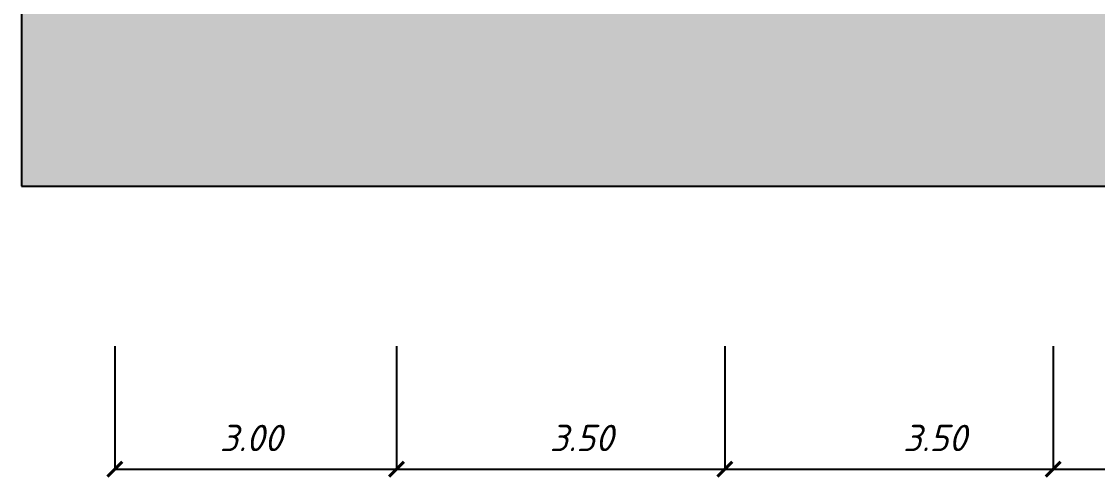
# Model space of a CAD drawing. Header units: metres. Extents: x 34785 to 38791, y 49888 to 55971.
# Drawn here: x 37811.16 to 37822.64, y 51715.33 to 51720.17 of the extents above; entities that cross this region are included whole.
import ezdxf

# ---------------------------------------------------------------- set-up
doc = ezdxf.new("R2010")
doc.units = ezdxf.units.M
doc.linetypes.add('DGN4', pattern=[96.18704, 48.09352, -24.04676, 0, -24.04676])
doc.layers.add('штрих', color=7, linetype='Continuous', lineweight=0, true_color=0x000000)
doc.styles.add('Строитель 001', font='isocpeur.ttf', dxfattribs={"height": 2})

msp = doc.modelspace()

# ---------------------------------------------------------------- hatches: boundary and pattern name
at = {"transparency": 33554687}
h = msp.add_hatch(dxfattribs=at)
h.set_pattern_fill('DOTS', color=256, scale=0.1)
h.set_pattern_definition([(0, (37391.15477, 51865.9227), (0.079375, 0.15875), [0, -0.15875])])
h.paths.add_polyline_path([(37856.894, 51721.022), (37855.895, 51720.995), (37855.899, 51720.845), (37853.033, 51720.768), (37853.032, 51720.369), (37842.384, 51720.408), (37825.68, 51720.408), (37815.03, 51720.29), (37815.025, 51720.69), (37812.159, 51720.767), (37812.163, 51720.917), (37811.163, 51720.943), (37811.163, 51718.42), (37856.894, 51718.42)])

# ---------------------------------------------------------------- linework, layer by layer
for p, q in [((37811.163, 51720.943), (37811.163, 51718.42)), ((37811.163, 51718.42), (37856.894, 51718.42)), ((37812.159, 51716.714), (37812.159, 51715.403)), ((37815.163, 51716.714), (37815.163, 51715.403)), ((37818.663, 51716.714), (37818.663, 51715.403)), ((37822.163, 51716.714), (37822.163, 51715.403)), ((37812.159, 51715.403), (37855.899, 51715.403))]:
    msp.add_line(p, q)
at = {"layer": 'штрих', "color": 18, "linetype": 'Continuous', "lineweight": 40, "true_color": 0x000000}
for p, q in [((37812.08, 51715.325), (37812.237, 51715.481)), ((37815.085, 51715.325), (37815.241, 51715.481)), ((37818.585, 51715.325), (37818.741, 51715.481)), ((37822.085, 51715.325), (37822.241, 51715.481))]:
    msp.add_line(p, q, dxfattribs=at)

# ---------------------------------------------------------------- texts
at = {"layer": 'штрих', "color": 18, "linetype": 'DGN4', "lineweight": 0, "true_color": 0x000000, "char_height": 0.28125, "attachment_point": 1, "style": 'Строитель 001'}
for s, insert in [('{\\fISOCPEUR|b0|i1|c204|p34;3.00}', (37813.277, 51715.876)), ('{\\fISOCPEUR|b0|i1|c204|p34;3.50}', (37816.795, 51715.876)), ('{\\fISOCPEUR|b0|i1|c204|p34;3.50}', (37820.563, 51715.876))]:
    msp.add_mtext(s, dxfattribs=dict(at, insert=insert))

doc.saveas('drawing.dxf')
